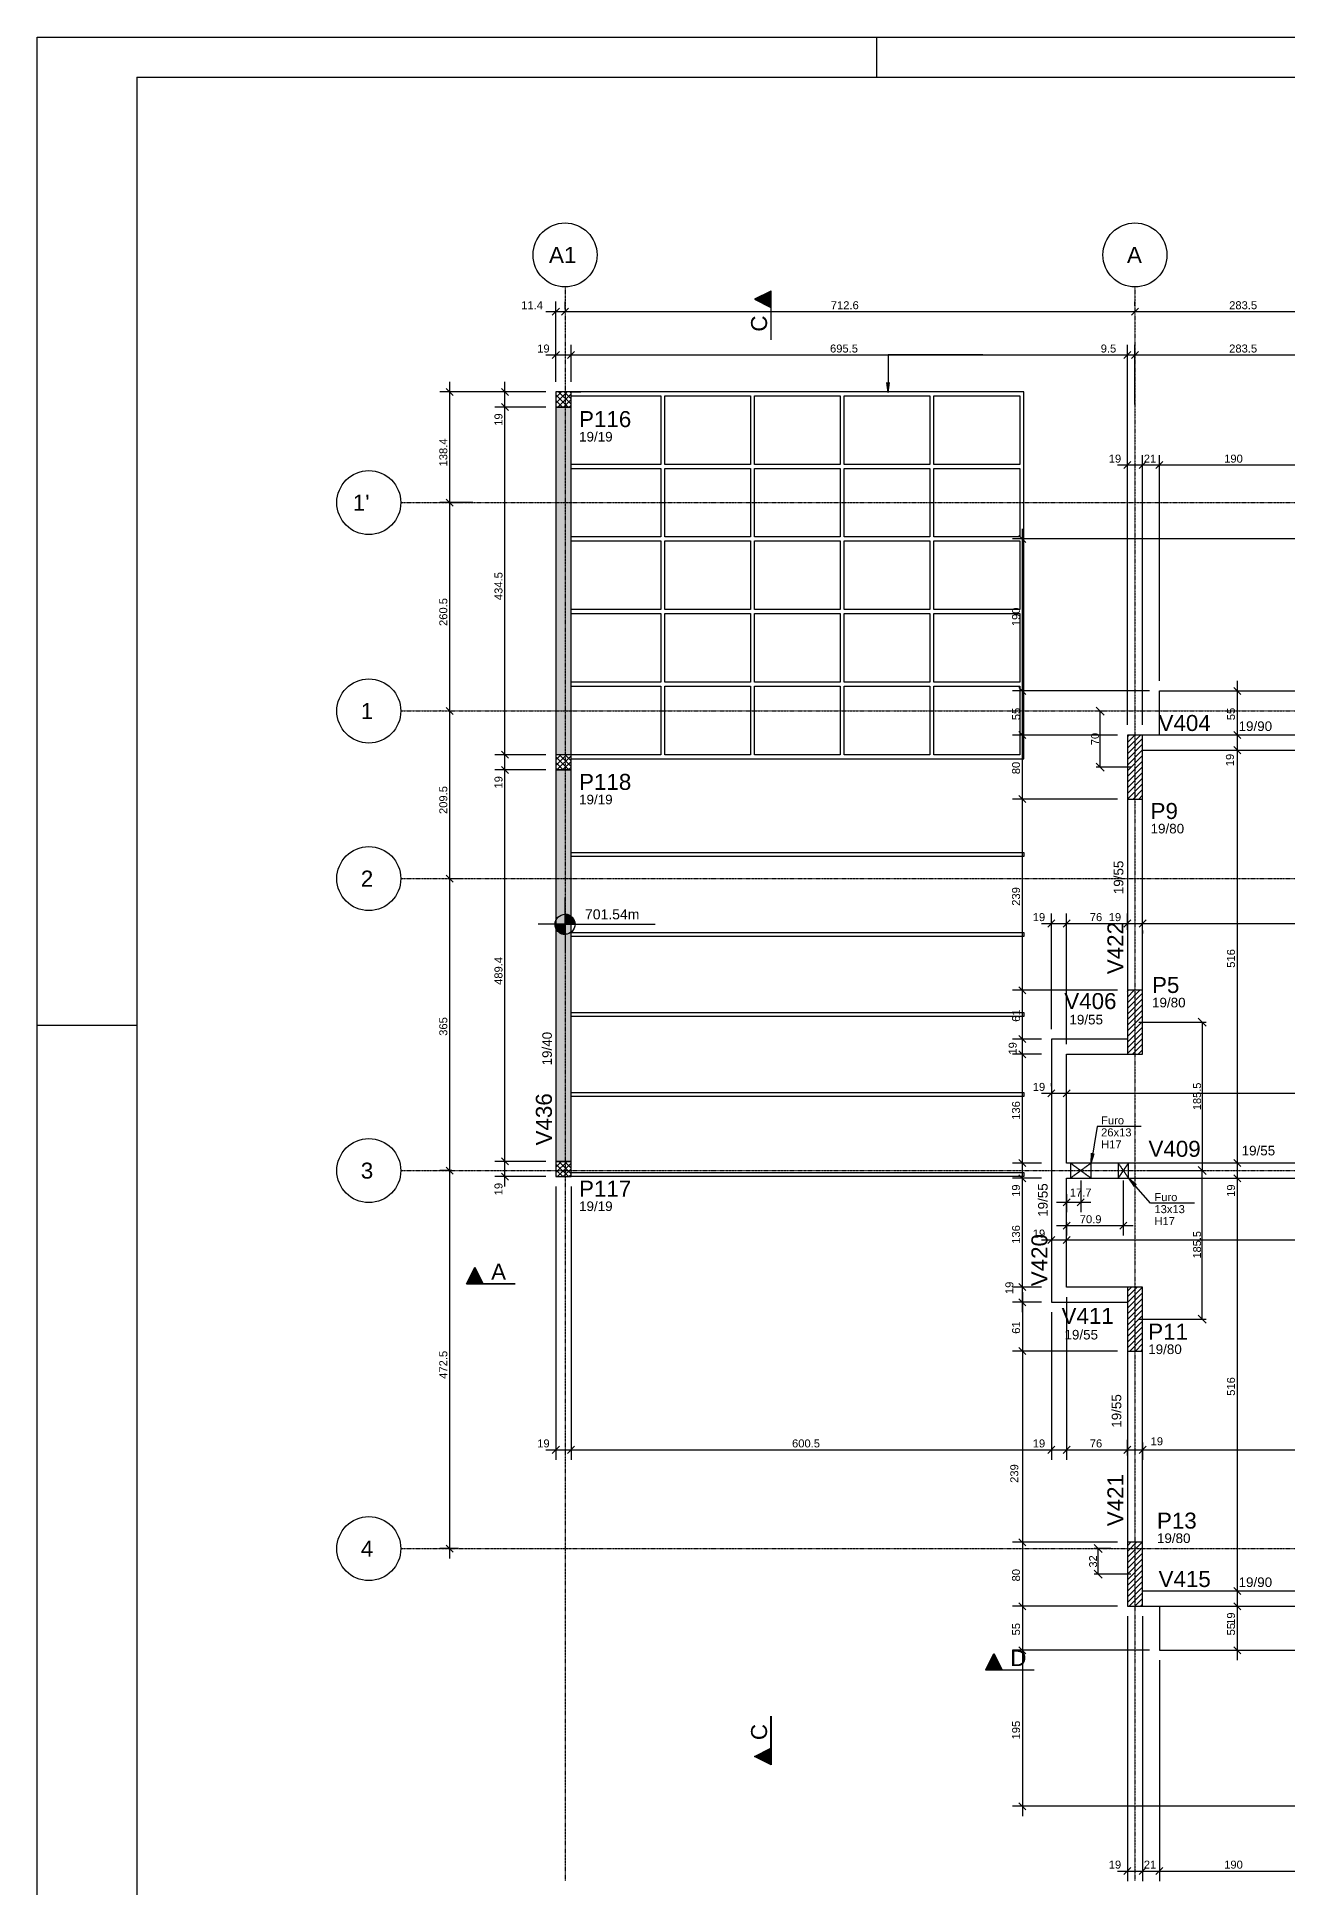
# Model space of a CAD drawing. Extents: x 37185 to 43130, y -8131 to -3926.
# Drawn here: x 37185 to 38748, y -6240 to -3926 of the extents above; entities that cross this region are included whole.
import ezdxf

# ---------------------------------------------------------------- set-up
doc = ezdxf.new("R2010")
doc.units = 0
doc.header["$MEASUREMENT"] = 0
doc.linetypes.add('ESTILO_TQS_0001', pattern=[1, 0.7, -0.3])
doc.linetypes.add('ESTILO_TQS_0004', pattern=[1.12, 0.5, -0.2, 0.01, -0.2, 0.01, -0.2])
doc.layers.get('0').update_dxf_attribs({"linetype": 'CONTINUOUS'})
doc.layers.get('Defpoints').update_dxf_attribs({"linetype": 'CONTINUOUS'})
for name, color, linetype in [('37', 4, 'CONTINUOUS'), ('39', 74, 'CONTINUOUS'), ('4', 2, 'CONTINUOUS'), ('40', 240, 'CONTINUOUS'), ('42', 3, 'CONTINUOUS'), ('43', 3, 'CONTINUOUS'), ('45', 2, 'CONTINUOUS'), ('46', 2, 'CONTINUOUS'), ('50', 5, 'CONTINUOUS'), ('51', 5, 'CONTINUOUS'), ('53', 242, 'CONTINUOUS'), ('54', 242, 'CONTINUOUS'), ('55', 12, 'CONTINUOUS'), ('57', 71, 'CONTINUOUS'), ('70', 160, 'CONTINUOUS'), ('75', 9, 'CONTINUOUS'), ('79', 12, 'CONTINUOUS'), ('80', 6, 'CONTINUOUS'), ('82', 252, 'CONTINUOUS'), ('95', 7, 'CONTINUOUS')]:
    doc.layers.add(name, color=color, linetype=linetype)
doc.styles.add('Arial_2mm 1-50', font='arial.ttf', dxfattribs={"height": 9.835329})
doc.styles.add('TQS_ARIAL', font='arial.ttf')
doc.dimstyles.new('Diagonal 2mm 1-50', dxfattribs={"dimscale": 30.48, "dimtxt": 9.8353, "dimasz": 0.328084, "dimexe": 0.164042, "dimexo": 0.164042, "dimgap": 0.04101, "dimtad": 1, "dimdec": 1, "dimdsep": 46, "dimtxsty": 'Arial_2mm 1-50', "dimblk1": 'OBLIQUE', "dimblk2": 'OBLIQUE', "dimsah": 1, "dimcen": 0.09, "dimadec": 8, "dimazin": 0, "dimtfac": 1, "dimtdec": 8, "dimtmove": 1, "dimatfit": 0, "dimfxl": 1, "dimtvp": 1, "dimtfillclr": 256, "dimtolj": 1, "dimtzin": 0, "dimarcsym": 2})

# ---------------------------------------------------------------- blocks, each defined once
blk = doc.blocks.new('PERGOLADO')
at = {"layer": '4', "linetype": 'Continuous'}
blk.add_lwpolyline([(37904.6, -4783.6), (38470.4, -4783.6), (38470.4, -4325.1), (37904.6, -4325.1), (37916.9, -4325.1), (37904.6, -4325.1), (37916.9, -4325.1)], dxfattribs=at)
for points in [[(37904.6, -4330.1), (38016.6, -4330.1), (38016.6, -4415.8), (37904.6, -4415.8)], [(38021.6, -4330.1), (38128.8, -4330.1), (38128.8, -4415.8), (38021.6, -4415.8)], [(38133.8, -4330.1), (38241, -4330.1), (38241, -4415.8), (38133.8, -4415.8)], [(38246, -4330.1), (38353.2, -4330.1), (38353.2, -4415.8), (38246, -4415.8)], [(38358.2, -4330.1), (38465.4, -4330.1), (38465.4, -4415.8), (38358.2, -4415.8)], [(37904.6, -4420.8), (38016.6, -4420.8), (38016.6, -4506.5), (37904.6, -4506.5)], [(38021.6, -4420.8), (38128.8, -4420.8), (38128.8, -4506.5), (38021.6, -4506.5)], [(38133.8, -4420.8), (38241, -4420.8), (38241, -4506.5), (38133.8, -4506.5)], [(38246, -4420.8), (38353.2, -4420.8), (38353.2, -4506.5), (38246, -4506.5)], [(38358.2, -4420.8), (38465.4, -4420.8), (38465.4, -4506.5), (38358.2, -4506.5)], [(37904.6, -4511.5), (38016.6, -4511.5), (38016.6, -4597.2), (37904.6, -4597.2)], [(38021.6, -4511.5), (38128.8, -4511.5), (38128.8, -4597.2), (38021.6, -4597.2)], [(38133.8, -4511.5), (38241, -4511.5), (38241, -4597.2), (38133.8, -4597.2)], [(38246, -4511.5), (38353.2, -4511.5), (38353.2, -4597.2), (38246, -4597.2)], [(38358.2, -4511.5), (38465.4, -4511.5), (38465.4, -4597.2), (38358.2, -4597.2)], [(37904.6, -4602.2), (38016.6, -4602.2), (38016.6, -4687.9), (37904.6, -4687.9)], [(38021.6, -4602.2), (38128.8, -4602.2), (38128.8, -4687.9), (38021.6, -4687.9)], [(38133.8, -4602.2), (38241, -4602.2), (38241, -4687.9), (38133.8, -4687.9)], [(38246, -4602.2), (38353.2, -4602.2), (38353.2, -4687.9), (38246, -4687.9)], [(38358.2, -4602.2), (38465.4, -4602.2), (38465.4, -4687.9), (38358.2, -4687.9)], [(37904.6, -4692.9), (38016.6, -4692.9), (38016.6, -4778.6), (37904.6, -4778.6)], [(38021.6, -4692.9), (38128.8, -4692.9), (38128.8, -4778.6), (38021.6, -4778.6)], [(38133.8, -4692.9), (38241, -4692.9), (38241, -4778.6), (38133.8, -4778.6)], [(38246, -4692.9), (38353.2, -4692.9), (38353.2, -4778.6), (38246, -4778.6)], [(38358.2, -4692.9), (38465.4, -4692.9), (38465.4, -4778.6), (38358.2, -4778.6)], [(38470.6, -4906), (37904.6, -4906), (37904.6, -4901), (38470.6, -4901)], [(38470.6, -5006), (37904.6, -5006), (37904.6, -5001), (38470.6, -5001)], [(38470.6, -5106), (37904.6, -5106), (37904.6, -5101), (38470.6, -5101)], [(38470.6, -5206), (37904.6, -5206), (37904.6, -5201), (38470.6, -5201)], [(38470.6, -5306), (37904.6, -5306), (37904.6, -5301), (38470.6, -5301)]]:
    blk.add_lwpolyline(points, close=True, dxfattribs=at)
at = {"layer": '75', "linetype": 'Continuous'}
blk.add_lwpolyline([(38419.5, -4278.6), (38301.1, -4278.6), (38301.1, -4325.8), (38299.5, -4313.4), (38301.1, -4325.8), (38302.8, -4313.4)], dxfattribs=at)
at = {"layer": '43', "linetype": 'Continuous', "style": 'TQS_ARIAL'}
blk.add_text('P118', height=20, dxfattribs=at).set_placement((37914.6, -4822.6))
blk = doc.blocks.new('_Oblique')
at = {"color": 0, "linetype": 'ByBlock', "lineweight": -2}
blk.add_line((-0.5, -0.5), (0.5, 0.5), dxfattribs=at)
blk = doc.blocks.new('*D115')
at = {"layer": '55', "color": 0, "linetype": 'Continuous', "lineweight": -2}
for p, q in [((38579, -5343.3), (38646.2, -5343.3)), ((38641.2, -5528.8), (38641.2, -5343.3)), ((38562.2, -5528.8), (38646.2, -5528.8))]:
    blk.add_line(p, q, dxfattribs=at)
at = {"layer": 'Defpoints', "color": 0, "linetype": 'Continuous'}
for p in [(38574, -5343.3), (38641.2, -5343.3), (38557.2, -5528.8)]:
    blk.add_point(p, dxfattribs=at)
at = {"layer": '55', "color": 0, "linetype": 'Continuous', "lineweight": -2, "xscale": 10, "yscale": 10, "zscale": 10}
for p, rotation in [((38641.2, -5343.3), 90), ((38641.2, -5528.8), 270)]:
    blk.add_blockref('_Oblique', p, dxfattribs=dict(at, rotation=rotation))
at = {"layer": '55', "color": 0, "linetype": 'Continuous', "insert": (38634.9, -5436), "char_height": 9.84, "attachment_point": 5, "rotation": 90, "style": 'Arial_2mm 1-50'}
blk.add_mtext('\\A1;185.5', dxfattribs=at)
blk = doc.blocks.new('*D116')
at = {"layer": '55', "color": 0, "linetype": 'Continuous', "lineweight": -2}
for p, q in [((38562.2, -5157.8), (38646.2, -5157.8)), ((38641.2, -5157.8), (38641.2, -5343.3)), ((38576.5, -5343.3), (38646.2, -5343.3))]:
    blk.add_line(p, q, dxfattribs=at)
at = {"layer": 'Defpoints', "color": 0, "linetype": 'Continuous'}
for p in [(38557.2, -5157.8), (38571.5, -5343.3), (38641.2, -5343.3)]:
    blk.add_point(p, dxfattribs=at)
at = {"layer": '55', "color": 0, "linetype": 'Continuous', "lineweight": -2, "xscale": 10, "yscale": 10, "zscale": 10}
for p, rotation in [((38641.2, -5157.8), 90), ((38641.2, -5343.3), 270)]:
    blk.add_blockref('_Oblique', p, dxfattribs=dict(at, rotation=rotation))
at = {"layer": '55', "color": 0, "linetype": 'Continuous', "insert": (38634.9, -5250.5), "char_height": 9.84, "attachment_point": 5, "rotation": 90, "style": 'Arial_2mm 1-50'}
blk.add_mtext('\\A1;185.5', dxfattribs=at)
blk = doc.blocks.new('*D124')
at = {"layer": '55', "color": 0, "linetype": 'Continuous', "lineweight": -2}
for p, q in [((38520.4, -4768.8), (38508.5, -4768.8)), ((38513.5, -4838.8), (38513.5, -4768.8)), ((38552.2, -4838.8), (38508.5, -4838.8))]:
    blk.add_line(p, q, dxfattribs=at)
at = {"layer": 'Defpoints', "color": 0, "linetype": 'Continuous'}
for p in [(38513.5, -4768.8), (38525.4, -4768.8), (38557.2, -4838.8)]:
    blk.add_point(p, dxfattribs=at)
at = {"layer": '55', "color": 0, "linetype": 'Continuous', "lineweight": -2, "xscale": 10, "yscale": 10, "zscale": 10}
for p, rotation in [((38513.5, -4768.8), 90), ((38513.5, -4838.8), 270)]:
    blk.add_blockref('_Oblique', p, dxfattribs=dict(at, rotation=rotation))
at = {"layer": '55', "color": 0, "linetype": 'Continuous', "insert": (38507.3, -4803.8), "char_height": 9.84, "attachment_point": 5, "rotation": 90, "style": 'Arial_2mm 1-50'}
blk.add_mtext('\\A1;70', dxfattribs=at)
blk = doc.blocks.new('*D128')
at = {"layer": '55', "color": 0, "linetype": 'Continuous', "lineweight": -2}
for p, q in [((38527, -5815.8), (38506.2, -5815.8)), ((38511.2, -5847.8), (38511.2, -5815.8)), ((38552.2, -5847.8), (38506.2, -5847.8))]:
    blk.add_line(p, q, dxfattribs=at)
at = {"layer": 'Defpoints', "color": 0, "linetype": 'Continuous'}
for p in [(38511.2, -5815.8), (38532, -5815.8), (38557.2, -5847.8)]:
    blk.add_point(p, dxfattribs=at)
at = {"layer": '55', "color": 0, "linetype": 'Continuous', "lineweight": -2, "xscale": 10, "yscale": 10, "zscale": 10}
for p, rotation in [((38511.2, -5815.8), 90), ((38511.2, -5847.8), 270)]:
    blk.add_blockref('_Oblique', p, dxfattribs=dict(at, rotation=rotation))
at = {"layer": '55', "color": 0, "linetype": 'Continuous', "insert": (38504.9, -5831.8), "char_height": 9.84, "attachment_point": 5, "rotation": 90, "style": 'Arial_2mm 1-50'}
blk.add_mtext('\\A1;32', dxfattribs=at)

msp = doc.modelspace()

# ---------------------------------------------------------------- linework, layer by layer
at = {"layer": '37', "linetype": 'Continuous'}
for points in [[(37833.21, -4388.92), (37833.21, -4823.42)], [(37852.21, -4823.42), (37852.21, -4388.92)], [(38832.71, -4798.78), (38566.71, -4798.78)], [(38566.71, -4817.78), (38832.71, -4817.78)], [(37833.21, -4842.42), (37833.21, -5331.82)], [(37852.21, -5331.82), (37852.21, -4842.42)], [(38547.71, -4878.78), (38547.71, -5117.78)], [(38566.71, -5117.78), (38566.71, -4878.78)], [(38547.71, -5178.78), (38452.71, -5178.78)], [(38452.71, -5178.78), (38452.71, -5343.28)], [(38471.71, -5197.78), (38547.71, -5197.78)], [(38471.71, -5333.78), (38471.71, -5197.78)], [(38452.71, -5343.28), (38452.71, -5507.78)], [(38790.71, -5333.78), (38471.71, -5333.78)], [(38471.71, -5352.78), (38790.71, -5352.78)], [(38471.71, -5488.78), (38471.71, -5352.78)], [(38547.71, -5488.78), (38471.71, -5488.78)], [(38452.71, -5507.78), (38547.71, -5507.78)], [(38547.71, -5568.78), (38547.71, -5807.78)], [(38566.71, -5807.78), (38566.71, -5568.78)], [(38832.71, -5868.78), (38566.71, -5868.78)], [(38566.71, -5887.78), (38832.71, -5887.78)]]:
    msp.add_lwpolyline(points, dxfattribs=at)
at = {"layer": '39', "linetype": 'Continuous'}
for p, q in [((38547.71, -4815.19), (38564.11, -4798.78)), ((38547.71, -4808.12), (38557.04, -4798.78)), ((38547.71, -4801.05), (38549.97, -4798.78)), ((38547.71, -4822.26), (38566.71, -4803.26)), ((38547.71, -4829.33), (38566.71, -4810.33)), ((38547.71, -4836.4), (38566.71, -4817.4)), ((38547.71, -4843.47), (38566.71, -4824.47)), ((38547.71, -4850.54), (38566.71, -4831.54)), ((38547.71, -4857.61), (38566.71, -4838.61)), ((38547.71, -4864.69), (38566.71, -4845.69)), ((38547.71, -4871.76), (38566.71, -4852.76)), ((38547.71, -4878.78), (38566.71, -4859.83)), ((38554.83, -4878.78), (38566.71, -4866.9)), ((38561.9, -4878.78), (38566.71, -4873.97)), ((38547.71, -5133.39), (38563.31, -5117.78)), ((38547.71, -5126.32), (38556.24, -5117.78)), ((38547.71, -5119.24), (38549.17, -5117.78)), ((38547.71, -5140.46), (38566.71, -5121.46)), ((38547.71, -5147.53), (38566.71, -5128.53)), ((38547.71, -5154.6), (38566.71, -5135.6)), ((38547.71, -5161.67), (38566.71, -5142.67)), ((38547.71, -5168.74), (38566.71, -5149.74)), ((38547.71, -5175.81), (38566.71, -5156.81)), ((38547.71, -5182.88), (38566.71, -5163.88)), ((38547.71, -5189.95), (38566.71, -5170.95)), ((38547.71, -5197.03), (38566.71, -5178.03)), ((38554.02, -5197.78), (38566.71, -5185.1)), ((38561.09, -5197.78), (38566.71, -5192.17)), ((38547.71, -5501.08), (38560.01, -5488.78)), ((38547.71, -5494.01), (38552.94, -5488.78)), ((38547.71, -5508.15), (38566.71, -5489.15)), ((38547.71, -5515.22), (38566.71, -5496.22)), ((38547.71, -5522.3), (38566.71, -5503.3)), ((38547.71, -5529.37), (38566.71, -5510.37)), ((38547.71, -5536.44), (38566.71, -5517.44)), ((38547.71, -5543.51), (38566.71, -5524.51)), ((38547.71, -5550.58), (38566.71, -5531.58)), ((38547.71, -5557.65), (38566.71, -5538.65)), ((38547.71, -5564.72), (38566.71, -5545.72)), ((38550.72, -5568.78), (38566.71, -5552.79)), ((38557.79, -5568.78), (38566.71, -5559.86)), ((38564.86, -5568.78), (38566.71, -5566.93)), ((38547.71, -5826.35), (38566.28, -5807.78)), ((38547.71, -5819.28), (38559.21, -5807.78)), ((38547.71, -5812.21), (38552.13, -5807.78)), ((38547.71, -5833.42), (38566.71, -5814.42)), ((38547.71, -5840.49), (38566.71, -5821.49)), ((38547.71, -5847.56), (38566.71, -5828.56)), ((38547.71, -5854.64), (38566.71, -5835.64)), ((38547.71, -5861.71), (38566.71, -5842.71)), ((38547.71, -5868.78), (38566.71, -5849.78)), ((38547.71, -5875.85), (38566.71, -5856.85)), ((38547.71, -5882.92), (38566.71, -5863.92)), ((38549.92, -5887.78), (38566.71, -5870.99)), ((38556.99, -5887.78), (38566.71, -5878.06)), ((38564.06, -5887.78), (38566.71, -5885.13))]:
    msp.add_line(p, q, dxfattribs=at)
for points in [[(38547.71, -4878.78), (38566.71, -4878.78), (38566.71, -4798.78), (38547.71, -4798.78), (38547.71, -4878.78)], [(38547.71, -5197.78), (38566.71, -5197.78), (38566.71, -5117.78), (38547.71, -5117.78), (38547.71, -5197.78)], [(38547.71, -5568.78), (38566.71, -5568.78), (38566.71, -5488.78), (38547.71, -5488.78), (38547.71, -5568.78)], [(38547.71, -5887.78), (38566.71, -5887.78), (38566.71, -5807.78), (38547.71, -5807.78), (38547.71, -5887.78)]]:
    msp.add_lwpolyline(points, dxfattribs=at)
at = {"layer": '40', "linetype": 'Continuous'}
for p, q in [((37833.21, -4384.18), (37847.47, -4369.92)), ((37833.21, -4377.1), (37840.4, -4369.92)), ((37833.21, -4370.03), (37833.33, -4369.92)), ((37835.54, -4388.92), (37852.21, -4372.25)), ((37836.68, -4369.92), (37852.21, -4385.45)), ((37843.75, -4369.92), (37852.21, -4378.38)), ((37850.82, -4369.92), (37852.21, -4371.3)), ((37833.21, -4373.52), (37848.61, -4388.92)), ((37833.21, -4380.59), (37841.54, -4388.92)), ((37833.21, -4387.66), (37834.47, -4388.92)), ((37842.61, -4388.92), (37852.21, -4379.32)), ((37849.68, -4388.92), (37852.21, -4386.39)), ((37833.21, -4836.72), (37846.52, -4823.42)), ((37833.21, -4829.65), (37839.44, -4823.42)), ((37833.21, -4826.07), (37849.56, -4842.42)), ((37833.21, -4833.14), (37842.49, -4842.42)), ((37834.59, -4842.42), (37852.21, -4824.79)), ((37837.63, -4823.42), (37852.21, -4838)), ((37841.66, -4842.42), (37852.21, -4831.86)), ((37844.7, -4823.42), (37852.21, -4830.93)), ((37851.77, -4823.42), (37852.21, -4823.85)), ((37833.21, -4840.21), (37835.42, -4842.42)), ((37848.73, -4842.42), (37852.21, -4838.94)), ((37833.21, -5345.84), (37847.23, -5331.82)), ((37833.21, -5338.77), (37840.16, -5331.82)), ((37833.21, -5335.19), (37848.85, -5350.82)), ((37833.21, -5342.26), (37841.78, -5350.82)), ((37835.3, -5350.82), (37852.21, -5333.91)), ((37836.92, -5331.82), (37852.21, -5347.12)), ((37842.37, -5350.82), (37852.21, -5340.98)), ((37843.99, -5331.82), (37852.21, -5340.04)), ((37851.06, -5331.82), (37852.21, -5332.97)), ((37833.21, -5349.33), (37834.71, -5350.82)), ((37849.44, -5350.82), (37852.21, -5348.05))]:
    msp.add_line(p, q, dxfattribs=at)
for points in [[(37833.21, -4369.92), (37833.21, -4388.92), (37852.21, -4388.92), (37852.21, -4369.92), (37833.21, -4369.92)], [(37833.21, -4823.42), (37833.21, -4842.42), (37852.21, -4842.42), (37852.21, -4823.42), (37833.21, -4823.42)], [(37833.21, -5331.82), (37833.21, -5350.82), (37852.21, -5350.82), (37852.21, -5331.82), (37833.21, -5331.82)]]:
    msp.add_lwpolyline(points, dxfattribs=at)
at = {"layer": '50', "linetype": 'Continuous'}
for centre in [(37844.65, -4198.7), (38557.21, -4198.71), (37599.37, -4508.28), (37599.37, -4768.78), (37599.37, -4978.28), (37599.37, -5343.28), (37599.37, -5815.78)]:
    msp.add_circle(centre, 40, dxfattribs=at)
at = {"layer": '53', "linetype": 'ESTILO_TQS_0001'}
for points in [[(38489.39, -5343.28), (38476.39, -5352.78), (38502.39, -5352.78), (38489.39, -5343.28), (38502.39, -5352.78), (38502.39, -5333.78), (38489.39, -5343.28), (38502.39, -5333.78), (38476.39, -5333.78), (38489.39, -5343.28), (38476.39, -5333.78), (38476.39, -5352.78), (38489.39, -5343.28)], [(38542.62, -5343.28), (38536.12, -5352.78), (38549.12, -5352.78), (38542.62, -5343.28), (38549.12, -5352.78), (38549.12, -5333.78), (38542.62, -5343.28), (38549.12, -5333.78), (38536.12, -5333.78), (38542.62, -5343.28), (38536.12, -5333.78), (38536.12, -5352.78), (38542.62, -5343.28)]]:
    msp.add_lwpolyline(points, dxfattribs=at)
at = {"layer": '55', "linetype": 'Continuous'}
for p, q in [((37844.65, -5035.42), (37844.65, -5001.86)), ((37844.65, -5035.42), (37811.1, -5035.42)), ((37832.15, -5035.42), (37857.15, -5035.42)), ((37844.65, -5036.21), (37832.15, -5036.21)), ((37844.65, -5037), (37832.26, -5037)), ((37844.65, -5037.8), (37832.38, -5037.8)), ((37844.65, -5038.59), (37832.56, -5038.59)), ((37844.65, -5039.38), (37832.8, -5039.38)), ((37844.65, -5040.18), (37833.1, -5040.18)), ((37844.65, -5040.97), (37833.45, -5040.97)), ((37844.65, -5041.76), (37833.88, -5041.76)), ((37844.65, -5042.55), (37834.39, -5042.55)), ((37844.65, -5043.35), (37834.99, -5043.35)), ((37844.65, -5022.92), (37844.65, -5047.92)), ((37844.65, -5023.53), (37848.49, -5023.53)), ((37844.65, -5024.32), (37850.39, -5024.32)), ((37844.65, -5025.11), (37851.72, -5025.11)), ((37844.65, -5025.9), (37852.76, -5025.9)), ((37844.65, -5026.7), (37853.6, -5026.7)), ((37844.65, -5027.49), (37854.31, -5027.49)), ((37844.65, -5028.28), (37854.92, -5028.28)), ((37844.65, -5029.08), (37855.43, -5029.08)), ((37844.65, -5029.87), (37855.86, -5029.87)), ((37844.65, -5030.66), (37856.21, -5030.66)), ((37844.65, -5031.45), (37856.51, -5031.45)), ((37844.65, -5032.25), (37856.75, -5032.25)), ((37844.65, -5033.04), (37856.93, -5033.04)), ((37844.65, -5033.83), (37857.05, -5033.83)), ((37844.65, -5034.63), (37857.13, -5034.63)), ((37844.65, -5035.42), (37957.15, -5035.42)), ((37844.65, -5035.42), (37844.65, -5068.98)), ((37844.65, -5044.14), (37835.7, -5044.14)), ((37844.65, -5044.93), (37836.55, -5044.93)), ((37844.65, -5045.73), (37837.58, -5045.73)), ((37844.65, -5046.52), (37838.91, -5046.52)), ((37844.65, -5047.31), (37840.81, -5047.31))]:
    msp.add_line(p, q, dxfattribs=at)
msp.add_circle((37844.65, -5035.42), 12.5, dxfattribs=at)
at = {"layer": '57', "linetype": 'Continuous'}
for points in [[(37833.21, -4823.32), (37852.21, -4823.32), (37852.21, -4389.02), (37833.21, -4389.02), (37833.21, -4823.32)], [(37833.21, -5331.72), (37852.21, -5331.72), (37852.21, -4842.52), (37833.21, -4842.52), (37833.21, -5331.72)]]:
    msp.add_lwpolyline(points, dxfattribs=at)
for points in [[(37833.21, -4823.32), (37852.21, -4823.32), (37852.21, -4389.02)], [(37833.21, -4823.32), (37852.21, -4389.02), (37833.21, -4389.02)], [(37833.21, -4823.32), (37833.21, -4389.02), (37833.21, -4823.32)], [(37833.21, -5331.72), (37852.21, -5331.72), (37852.21, -4842.52)], [(37833.21, -5331.72), (37852.21, -4842.52), (37833.21, -4842.52)], [(37833.21, -5331.72), (37833.21, -4842.52), (37833.21, -5331.72)]]:
    msp.add_solid(points, dxfattribs=at)
at = {"layer": '70', "linetype": 'ESTILO_TQS_0004'}
for p, q in [((37844.65, -4238.7), (37844.65, -6231.26)), ((38557.21, -4238.71), (38557.21, -6231.27)), ((37639.37, -4508.28), (40722.12, -4508.28)), ((37639.37, -4768.78), (40722.12, -4768.78)), ((37639.37, -4978.28), (40722.12, -4978.28)), ((37639.37, -5343.28), (40817.48, -5343.28)), ((37639.37, -5815.78), (40817.48, -5815.78))]:
    msp.add_line(p, q, dxfattribs=at)
at = {"layer": '75', "linetype": 'Continuous'}
for p, q in [((38102.21, -4243.83), (38081.47, -4254.2)), ((38081.47, -4254.2), (38102.13, -4264.53)), ((38102.13, -4243.97), (38081.67, -4254.2)), ((38081.67, -4254.2), (38102.13, -4264.43)), ((38083.07, -4253.5), (38083.07, -4254.9)), ((38084.66, -4252.7), (38084.66, -4255.7)), ((38086.26, -4251.9), (38086.26, -4256.49)), ((38087.85, -4251.11), (38087.85, -4257.29)), ((38089.45, -4250.31), (38089.45, -4258.09)), ((38091.05, -4249.51), (38091.04, -4258.89)), ((38092.64, -4248.71), (38092.64, -4259.69)), ((38094.24, -4247.91), (38094.24, -4260.48)), ((38095.83, -4247.12), (38095.83, -4261.28)), ((38097.43, -4246.32), (38097.43, -4262.08)), ((38099.02, -4245.52), (38099.02, -4262.88)), ((38100.62, -4244.72), (38100.62, -4263.67)), ((38102.13, -4243.97), (38102.13, -4304.63)), ((38102.21, -4304.63), (38102.21, -4243.83)), ((37820.71, -4269.59), (37857.15, -4269.59)), ((37828.79, -4274.01), (37837.63, -4265.17)), ((37832.15, -4269.59), (38569.71, -4269.59)), ((37833.21, -4357.42), (37833.21, -4257.09)), ((37840.24, -4274.01), (37849.07, -4265.17)), ((37840.24, -4274.01), (37849.07, -4265.17)), ((37844.65, -4266.64), (37844.65, -4257.09)), ((37844.65, -4266.64), (37844.65, -4257.09)), ((37844.65, -4279.14), (37844.65, -4279.14)), ((37844.65, -4279.14), (37844.65, -4279.14)), ((38544.71, -4269.59), (38853.21, -4269.59)), ((38552.79, -4274.01), (38561.63, -4265.17)), ((38552.79, -4274.01), (38561.63, -4265.17)), ((38557.21, -4262.39), (38557.21, -4257.09)), ((38557.21, -4262.39), (38557.21, -4257.09)), ((38557.21, -4274.89), (38557.21, -4274.89)), ((38557.21, -4274.89), (38557.21, -4274.89)), ((37820.71, -4323.7), (37864.71, -4323.7)), ((37828.79, -4328.12), (37837.63, -4319.28)), ((37833.21, -4357.42), (37833.21, -4311.2)), ((37839.71, -4323.7), (38560.21, -4323.7)), ((37847.79, -4328.12), (37856.63, -4319.28)), ((37847.79, -4328.12), (37856.63, -4319.28)), ((37852.21, -4357.42), (37852.21, -4311.2)), ((37852.21, -4357.42), (37852.21, -4311.2)), ((38535.21, -4323.7), (38569.71, -4323.7)), ((38543.29, -4328.12), (38552.13, -4319.28)), ((38543.29, -4328.12), (38552.13, -4319.28)), ((38544.71, -4323.7), (38853.21, -4323.7)), ((38547.71, -4786.28), (38547.71, -4311.2)), ((38547.71, -4786.28), (38547.71, -4311.2)), ((38552.79, -4328.12), (38561.63, -4319.28)), ((38552.79, -4328.12), (38561.63, -4319.28)), ((38557.21, -4385.56), (38557.21, -4311.2)), ((38557.21, -4332.97), (38557.21, -4311.2)), ((38557.21, -4345.47), (38557.21, -4345.47)), ((37820.71, -4369.92), (37687.96, -4369.92)), ((37704.88, -4374.34), (37696.04, -4365.5)), ((37700.46, -4520.78), (37700.46, -4357.42)), ((37820.71, -4369.92), (37756.96, -4369.92)), ((37773.88, -4374.34), (37765.04, -4365.5)), ((37769.46, -4401.42), (37769.46, -4357.42)), ((37833.21, -4369.92), (37833.21, -4369.92)), ((37833.21, -4369.92), (37833.21, -4369.92)), ((37833.21, -4369.92), (37833.21, -4369.92)), ((37833.21, -4369.92), (37833.21, -4369.92)), ((37852.21, -4369.92), (37852.21, -4369.92)), ((37852.21, -4369.92), (37852.21, -4369.92)), ((37820.71, -4388.92), (37756.96, -4388.92)), ((37820.71, -4388.92), (37756.96, -4388.92)), ((37773.88, -4393.34), (37765.04, -4384.5)), ((37773.88, -4393.34), (37765.04, -4384.5)), ((37769.46, -4835.92), (37769.46, -4376.42)), ((37833.21, -4388.92), (37833.21, -4388.92)), ((37833.21, -4388.92), (37833.21, -4388.92)), ((38557.21, -4398.06), (38557.21, -4398.06)), ((38579.21, -4461.36), (38535.21, -4461.36)), ((38552.13, -4456.94), (38543.29, -4465.78)), ((38547.71, -4786.28), (38547.71, -4448.86)), ((38600.21, -4461.36), (38554.21, -4461.36)), ((38571.13, -4456.94), (38562.29, -4465.78)), ((38571.13, -4456.94), (38562.29, -4465.78)), ((38566.71, -4786.28), (38566.71, -4448.86)), ((38566.71, -4786.28), (38566.71, -4448.86)), ((38790.21, -4461.36), (38575.21, -4461.36)), ((38592.13, -4456.94), (38583.29, -4465.78)), ((38592.13, -4456.94), (38583.29, -4465.78)), ((38587.71, -4731.28), (38587.71, -4448.86)), ((38587.71, -4731.28), (38587.71, -4448.86)), ((37729.22, -4508.28), (37687.96, -4508.28)), ((37694.48, -4508.28), (37694.48, -4508.28)), ((37704.88, -4512.7), (37696.04, -4503.86)), ((37704.88, -4512.7), (37696.04, -4503.86)), ((37700.46, -4781.28), (37700.46, -4495.78)), ((37706.98, -4508.28), (37712.96, -4508.28)), ((37741.72, -4508.28), (37741.72, -4508.28)), ((38765.21, -4553.78), (38404.01, -4553.78)), ((38420.93, -4558.2), (38412.09, -4549.36)), ((38416.51, -4756.28), (38416.51, -4541.28)), ((38420.93, -4748.2), (38412.09, -4739.36)), ((38420.93, -4748.2), (38412.09, -4739.36)), ((38416.51, -4811.28), (38416.51, -4731.28)), ((38689.63, -4748.2), (38680.79, -4739.36)), ((38685.21, -4811.28), (38685.21, -4731.28)), ((37704.88, -4773.2), (37696.04, -4764.36)), ((37704.88, -4773.2), (37696.04, -4764.36)), ((37700.46, -4990.78), (37700.46, -4756.28)), ((38575.21, -4743.78), (38404.01, -4743.78)), ((38575.21, -4743.78), (38404.01, -4743.78)), ((38587.71, -4743.78), (38587.71, -4743.78)), ((38587.71, -4743.78), (38587.71, -4743.78)), ((38587.71, -4743.78), (38587.71, -4743.78)), ((38587.71, -4743.78), (38587.71, -4743.78)), ((38685.21, -4743.78), (38685.21, -4743.78)), ((37688.87, -4768.78), (37687.96, -4768.78)), ((37688.87, -4768.78), (37687.96, -4768.78)), ((37701.37, -4768.78), (37701.37, -4768.78)), ((37701.37, -4768.78), (37701.37, -4768.78)), ((38416.51, -4891.28), (38416.51, -4786.28)), ((38685.21, -4830.28), (38685.21, -4786.28)), ((37769.46, -4854.92), (37769.46, -4810.92)), ((38535.21, -4798.78), (38404.01, -4798.78)), ((38535.21, -4798.78), (38404.01, -4798.78)), ((38420.93, -4803.2), (38412.09, -4794.36)), ((38420.93, -4803.2), (38412.09, -4794.36)), ((38547.71, -4798.78), (38547.71, -4798.78)), ((38547.71, -4798.78), (38547.71, -4798.78)), ((38547.71, -4798.78), (38547.71, -4798.78)), ((38547.71, -4798.78), (38547.71, -4798.78)), ((38547.71, -4798.78), (38547.71, -4798.78)), ((38566.71, -4798.78), (38566.71, -4798.78)), ((38566.71, -4798.78), (38566.71, -4798.78)), ((38689.63, -4803.2), (38680.79, -4794.36)), ((38689.63, -4803.2), (38680.79, -4794.36)), ((38685.21, -4798.78), (38685.21, -4798.78)), ((38685.21, -4798.78), (38685.21, -4798.78)), ((38685.21, -5346.28), (38685.21, -4805.28)), ((37820.71, -4823.42), (37756.96, -4823.42)), ((37820.71, -4823.42), (37756.96, -4823.42)), ((37773.88, -4827.84), (37765.04, -4819)), ((37773.88, -4827.84), (37765.04, -4819)), ((37769.46, -5344.32), (37769.46, -4829.92)), ((37833.21, -4823.42), (37833.21, -4823.42)), ((37833.21, -4823.42), (37833.21, -4823.42)), ((38689.63, -4822.2), (38680.79, -4813.36)), ((38689.63, -4822.2), (38680.79, -4813.36)), ((38685.21, -4817.78), (38685.21, -4817.78)), ((38685.21, -4817.78), (38685.21, -4817.78)), ((37820.71, -4842.42), (37756.96, -4842.42)), ((37820.71, -4842.42), (37756.96, -4842.42)), ((37773.88, -4846.84), (37765.04, -4838)), ((37773.88, -4846.84), (37765.04, -4838)), ((37833.21, -4842.42), (37833.21, -4842.42)), ((37833.21, -4842.42), (37833.21, -4842.42)), ((38535.21, -4878.78), (38404.01, -4878.78)), ((38535.21, -4878.78), (38404.01, -4878.78)), ((38420.93, -4883.2), (38412.09, -4874.36)), ((38420.93, -4883.2), (38412.09, -4874.36)), ((38416.51, -5130.28), (38416.51, -4866.28)), ((38547.71, -4878.78), (38547.71, -4878.78)), ((38547.71, -4878.78), (38547.71, -4878.78)), ((37704.88, -4982.7), (37696.04, -4973.86)), ((37704.88, -4982.7), (37696.04, -4973.86)), ((37700.46, -5355.78), (37700.46, -4965.78)), ((37688.33, -4978.28), (37688.33, -4978.28)), ((37688.33, -4978.28), (37688.33, -4978.28)), ((37700.83, -4978.28), (37712.96, -4978.28)), ((37700.83, -4978.28), (37712.96, -4978.28)), ((38440.21, -5034.43), (38484.21, -5034.43)), ((38448.29, -5038.85), (38457.13, -5030.01)), ((38452.71, -5166.28), (38452.71, -5021.93)), ((38459.21, -5034.43), (38560.21, -5034.43)), ((38467.29, -5038.85), (38476.13, -5030.01)), ((38467.29, -5038.85), (38476.13, -5030.01)), ((38471.71, -5185.28), (38471.71, -5021.93)), ((38471.71, -5185.28), (38471.71, -5021.93)), ((38535.21, -5034.43), (38579.21, -5034.43)), ((38543.29, -5038.85), (38552.13, -5030.01)), ((38543.29, -5038.85), (38552.13, -5030.01)), ((38547.71, -5042.26), (38547.71, -5021.93)), ((38547.71, -5030.67), (38547.71, -5030.67)), ((38547.71, -5043.17), (38547.71, -5046.93)), ((38554.21, -5034.43), (39255.21, -5034.43)), ((38562.29, -5038.85), (38571.13, -5030.01)), ((38562.29, -5038.85), (38571.13, -5030.01)), ((38566.71, -5030.67), (38566.71, -5030.67)), ((38566.71, -5030.67), (38566.71, -5030.67)), ((38566.71, -5043.17), (38566.71, -5046.93)), ((38566.71, -5043.17), (38566.71, -5046.93)), ((38547.71, -5054.76), (38547.71, -5054.76)), ((38416.51, -5191.28), (38416.51, -5105.28)), ((38535.21, -5117.78), (38404.01, -5117.78)), ((38535.21, -5117.78), (38404.01, -5117.78)), ((38420.93, -5122.2), (38412.09, -5113.36)), ((38420.93, -5122.2), (38412.09, -5113.36)), ((38547.71, -5117.78), (38547.71, -5117.78)), ((38547.71, -5117.78), (38547.71, -5117.78)), ((38440.21, -5178.78), (38404.01, -5178.78)), ((38440.21, -5178.78), (38404.01, -5178.78)), ((38420.93, -5183.2), (38412.09, -5174.36)), ((38420.93, -5183.2), (38412.09, -5174.36)), ((38416.51, -5210.28), (38416.51, -5166.28)), ((38452.71, -5178.78), (38452.71, -5178.78)), ((38452.71, -5178.78), (38452.71, -5178.78)), ((38452.71, -5178.78), (38452.71, -5178.78)), ((38440.21, -5197.78), (38404.01, -5197.78)), ((38440.21, -5197.78), (38404.01, -5197.78)), ((38420.93, -5202.2), (38412.09, -5193.36)), ((38420.93, -5202.2), (38412.09, -5193.36)), ((38416.51, -5346.28), (38416.51, -5185.28)), ((38452.71, -5197.78), (38452.71, -5197.78)), ((38452.71, -5197.78), (38452.71, -5197.78)), ((38471.71, -5197.78), (38471.71, -5197.78)), ((38471.71, -5197.78), (38471.71, -5197.78)), ((38440.21, -5246.65), (38484.21, -5246.65)), ((38448.29, -5251.07), (38457.13, -5242.23)), ((38452.71, -5237.69), (38452.71, -5234.15)), ((38452.71, -5250.19), (38452.71, -5250.19)), ((38459.21, -5246.65), (39255.21, -5246.65)), ((38467.29, -5251.07), (38476.13, -5242.23)), ((38467.29, -5251.07), (38476.13, -5242.23)), ((38471.71, -5237.69), (38471.71, -5234.15)), ((38471.71, -5237.69), (38471.71, -5234.15)), ((38471.71, -5250.19), (38471.71, -5250.19)), ((38471.71, -5250.19), (38471.71, -5250.19)), ((37769.46, -5363.32), (37769.46, -5319.32)), ((38416.51, -5365.28), (38416.51, -5321.28)), ((38685.21, -5365.28), (38685.21, -5321.28)), ((37703.19, -5343.28), (37687.96, -5343.28)), ((37703.19, -5343.28), (37687.96, -5343.28)), ((37704.88, -5347.7), (37696.04, -5338.86)), ((37704.88, -5347.7), (37696.04, -5338.86)), ((37700.46, -5828.28), (37700.46, -5330.78)), ((37715.69, -5343.28), (37715.69, -5343.28)), ((37715.69, -5343.28), (37715.69, -5343.28)), ((37820.71, -5331.82), (37756.96, -5331.82)), ((37820.71, -5331.82), (37756.96, -5331.82)), ((37773.88, -5336.24), (37765.04, -5327.4)), ((37773.88, -5336.24), (37765.04, -5327.4)), ((37833.21, -5331.82), (37833.21, -5331.82)), ((37833.21, -5331.82), (37833.21, -5331.82)), ((38440.21, -5333.78), (38404.01, -5333.78)), ((38440.21, -5333.78), (38404.01, -5333.78)), ((38420.93, -5338.2), (38412.09, -5329.36)), ((38420.93, -5338.2), (38412.09, -5329.36)), ((38416.51, -5501.28), (38416.51, -5340.28)), ((38452.71, -5333.78), (38452.71, -5333.78)), ((38452.71, -5333.78), (38452.71, -5333.78)), ((38489.39, -5343.28), (38489.39, -5343.28)), ((38542.62, -5343.28), (38542.62, -5343.28)), ((38689.63, -5338.2), (38680.79, -5329.36)), ((38689.63, -5338.2), (38680.79, -5329.36)), ((38685.21, -5333.78), (38685.21, -5333.78)), ((38685.21, -5333.78), (38685.21, -5333.78)), ((38685.21, -5881.28), (38685.21, -5340.28)), ((37820.71, -5350.82), (37756.96, -5350.82)), ((37773.88, -5355.24), (37765.04, -5346.4)), ((37833.21, -5350.82), (37833.21, -5350.82)), ((37833.21, -5350.82), (37833.21, -5350.82)), ((37833.21, -5363.32), (37833.21, -5704.78)), ((37852.21, -5350.82), (37852.21, -5350.82)), ((37852.21, -5350.82), (37852.21, -5350.82)), ((37852.21, -5363.32), (37852.21, -5704.78)), ((37852.21, -5363.32), (37852.21, -5704.78)), ((38440.21, -5352.78), (38404.01, -5352.78)), ((38440.21, -5352.78), (38404.01, -5352.78)), ((38420.93, -5357.2), (38412.09, -5348.36)), ((38420.93, -5357.2), (38412.09, -5348.36)), ((38452.71, -5352.78), (38452.71, -5352.78)), ((38452.71, -5352.78), (38452.71, -5352.78)), ((38471.71, -5360.28), (38471.71, -5360.28)), ((38489.39, -5355.78), (38489.39, -5395.42)), ((38542.62, -5355.78), (38542.62, -5424.52)), ((38689.63, -5357.2), (38680.79, -5348.36)), ((38689.63, -5357.2), (38680.79, -5348.36)), ((38685.21, -5352.78), (38685.21, -5352.78)), ((38685.21, -5352.78), (38685.21, -5352.78)), ((38459.21, -5382.92), (38501.89, -5382.92)), ((38467.29, -5387.34), (38476.13, -5378.5)), ((38471.71, -5372.78), (38471.71, -5395.42)), ((38484.97, -5387.34), (38493.81, -5378.5)), ((38459.21, -5412.02), (38555.12, -5412.02)), ((38467.29, -5416.44), (38476.13, -5407.6)), ((38471.71, -5395.42), (38471.71, -5395.42)), ((38471.71, -5407.92), (38471.71, -5424.52)), ((38538.2, -5416.44), (38547.04, -5407.6)), ((38440.21, -5429.98), (38484.21, -5429.98)), ((38448.29, -5434.4), (38457.13, -5425.56)), ((38452.71, -5429.98), (38452.71, -5429.98)), ((38459.21, -5429.98), (39255.21, -5429.98)), ((38467.29, -5434.4), (38476.13, -5425.56)), ((38467.29, -5434.4), (38476.13, -5425.56)), ((38471.71, -5429.98), (38471.71, -5429.98)), ((38471.71, -5429.98), (38471.71, -5429.98)), ((37721.51, -5484.7), (37731.88, -5463.96)), ((37721.65, -5484.62), (37731.88, -5464.16)), ((37722.4, -5483.11), (37741.35, -5483.11)), ((37723.2, -5481.51), (37740.55, -5481.51)), ((37724, -5479.92), (37739.76, -5479.92)), ((37724.79, -5478.32), (37738.96, -5478.32)), ((37725.59, -5476.72), (37738.16, -5476.72)), ((37726.39, -5475.13), (37737.36, -5475.13)), ((37727.18, -5473.54), (37736.57, -5473.53)), ((37727.99, -5471.94), (37735.77, -5471.94)), ((37728.78, -5470.34), (37734.97, -5470.34)), ((37729.58, -5468.75), (37734.17, -5468.75)), ((37730.38, -5467.15), (37733.37, -5467.15)), ((37731.18, -5465.56), (37732.58, -5465.56)), ((37731.88, -5463.96), (37742.2, -5484.62)), ((37731.88, -5464.16), (37742.11, -5484.62)), ((38416.51, -5520.28), (38416.51, -5476.28)), ((37782.3, -5484.7), (37721.51, -5484.7)), ((37721.65, -5484.62), (37782.3, -5484.62)), ((38440.21, -5488.78), (38404.01, -5488.78)), ((38440.21, -5488.78), (38404.01, -5488.78)), ((38420.93, -5493.2), (38412.09, -5484.36)), ((38420.93, -5493.2), (38412.09, -5484.36)), ((38420.93, -5512.2), (38412.09, -5503.36)), ((38412.09, -5503.36), (38420.93, -5512.2)), ((38416.51, -5495.28), (38416.51, -5581.28)), ((38452.71, -5488.78), (38452.71, -5488.78)), ((38452.71, -5488.78), (38452.71, -5488.78)), ((38471.71, -5488.78), (38471.71, -5488.78)), ((38471.71, -5488.78), (38471.71, -5488.78)), ((38471.71, -5501.28), (38471.71, -5704.78)), ((38471.71, -5501.28), (38471.71, -5704.78)), ((38440.21, -5507.78), (38404.01, -5507.78)), ((38440.21, -5507.78), (38404.01, -5507.78)), ((38452.71, -5507.78), (38452.71, -5507.78)), ((38452.71, -5507.78), (38452.71, -5507.78)), ((38452.71, -5507.78), (38452.71, -5507.78)), ((38452.71, -5507.78), (38452.71, -5507.78)), ((38452.71, -5520.28), (38452.71, -5704.78)), ((38452.71, -5520.28), (38452.71, -5704.78)), ((38535.21, -5568.78), (38404.01, -5568.78)), ((38535.21, -5568.78), (38404.01, -5568.78)), ((38412.09, -5564.36), (38420.93, -5573.2)), ((38412.09, -5564.36), (38420.93, -5573.2)), ((38416.51, -5556.28), (38416.51, -5820.28)), ((38547.71, -5568.78), (38547.71, -5568.78)), ((38547.71, -5568.78), (38547.71, -5568.78)), ((37828.79, -5696.7), (37837.63, -5687.86)), ((37847.79, -5696.7), (37856.63, -5687.86)), ((37847.79, -5696.7), (37856.63, -5687.86)), ((38448.29, -5696.7), (38457.13, -5687.86)), ((38448.29, -5696.7), (38457.13, -5687.86)), ((38467.29, -5696.7), (38476.13, -5687.86)), ((38467.29, -5696.7), (38476.13, -5687.86)), ((38543.29, -5696.7), (38552.13, -5687.86)), ((38543.29, -5696.7), (38552.13, -5687.86)), ((38547.71, -5699.32), (38547.71, -5679.78)), ((38547.71, -5699.32), (38547.71, -5679.78)), ((38562.29, -5696.7), (38571.13, -5687.86)), ((38562.29, -5696.7), (38571.13, -5687.86)), ((38566.71, -5670.53), (38566.71, -5670.53)), ((38566.71, -5692.28), (38566.71, -5679.78)), ((38566.71, -5683.03), (38566.71, -5704.78)), ((37820.71, -5692.28), (37864.71, -5692.28)), ((37839.71, -5692.28), (38465.21, -5692.28)), ((38440.21, -5692.28), (38484.21, -5692.28)), ((38459.21, -5692.28), (38560.21, -5692.28)), ((38535.21, -5692.28), (38579.21, -5692.28)), ((38547.71, -5711.82), (38547.71, -5711.82)), ((38547.71, -5711.82), (38547.71, -5711.82)), ((38554.21, -5692.28), (39255.21, -5692.28)), ((38566.71, -5704.78), (38566.71, -5704.78)), ((38412.09, -5803.36), (38420.93, -5812.2)), ((38412.09, -5803.36), (38420.93, -5812.2)), ((38416.51, -5795.28), (38416.51, -5900.28)), ((37711.6, -5815.78), (37687.96, -5815.78)), ((37704.88, -5820.2), (37696.04, -5811.36)), ((37724.1, -5815.78), (37724.1, -5815.78)), ((38535.21, -5807.78), (38404.01, -5807.78)), ((38535.21, -5807.78), (38404.01, -5807.78)), ((38547.71, -5807.78), (38547.71, -5807.78)), ((38547.71, -5807.78), (38547.71, -5807.78)), ((38416.51, -5875.28), (38416.51, -5955.28)), ((38689.63, -5873.2), (38680.79, -5864.36)), ((38689.63, -5873.2), (38680.79, -5864.36)), ((38685.21, -5900.28), (38685.21, -5856.28)), ((38685.21, -5868.78), (38685.21, -5868.78)), ((38685.21, -5868.78), (38685.21, -5868.78)), ((38685.21, -5955.28), (38685.21, -5875.28)), ((38535.21, -5887.78), (38404.01, -5887.78)), ((38535.21, -5887.78), (38404.01, -5887.78)), ((38412.09, -5883.36), (38420.93, -5892.2)), ((38412.09, -5883.36), (38420.93, -5892.2)), ((38547.71, -5887.78), (38547.71, -5887.78)), ((38547.71, -5887.78), (38547.71, -5887.78)), ((38547.71, -5887.78), (38547.71, -5887.78)), ((38566.71, -5887.78), (38566.71, -5887.78)), ((38566.71, -5887.78), (38566.71, -5887.78)), ((38689.63, -5892.2), (38680.79, -5883.36)), ((38689.63, -5892.2), (38680.79, -5883.36)), ((38685.21, -5887.78), (38685.21, -5887.78)), ((38685.21, -5887.78), (38685.21, -5887.78)), ((38547.71, -5900.28), (38547.71, -6231.27)), ((38566.71, -5900.28), (38566.71, -6231.27)), ((38566.71, -5900.28), (38566.71, -6231.27)), ((38575.21, -5942.78), (38404.01, -5942.78)), ((38575.21, -5942.78), (38404.01, -5942.78)), ((38412.09, -5938.36), (38420.93, -5947.2)), ((38412.09, -5938.36), (38420.93, -5947.2)), ((38416.51, -5930.28), (38416.51, -6150.28)), ((38587.71, -5942.78), (38587.71, -5942.78)), ((38587.71, -5942.78), (38587.71, -5942.78)), ((38587.71, -5942.78), (38587.71, -5942.78)), ((38587.71, -5942.78), (38587.71, -5942.78)), ((38689.63, -5947.2), (38680.79, -5938.36)), ((38685.21, -5942.78), (38685.21, -5942.78)), ((38370.57, -5967.54), (38380.94, -5946.8)), ((38431.36, -5967.54), (38370.57, -5967.54)), ((38370.71, -5967.46), (38380.94, -5947)), ((38370.71, -5967.46), (38431.36, -5967.46)), ((38371.46, -5965.95), (38390.41, -5965.95)), ((38372.26, -5964.35), (38389.62, -5964.35)), ((38373.06, -5962.76), (38388.82, -5962.76)), ((38373.86, -5961.16), (38388.02, -5961.16)), ((38374.65, -5959.57), (38387.22, -5959.57)), ((38375.45, -5957.97), (38386.42, -5957.97)), ((38376.24, -5956.38), (38385.63, -5956.37)), ((38377.05, -5954.78), (38384.83, -5954.78)), ((38377.84, -5953.18), (38384.03, -5953.18)), ((38378.64, -5951.59), (38383.23, -5951.59)), ((38379.44, -5949.99), (38382.44, -5949.99)), ((38380.24, -5948.4), (38381.64, -5948.4)), ((38380.94, -5946.8), (38391.26, -5967.46)), ((38380.94, -5947), (38391.17, -5967.46)), ((38587.71, -5955.28), (38587.71, -6231.27)), ((38587.71, -5955.28), (38587.71, -6231.27)), ((38102.13, -6085.79), (38102.13, -6025.13)), ((38102.21, -6025.13), (38102.21, -6085.93)), ((38081.47, -6075.56), (38102.13, -6065.23)), ((38102.21, -6085.93), (38081.47, -6075.56)), ((38081.67, -6075.56), (38102.13, -6065.33)), ((38102.13, -6085.79), (38081.67, -6075.56)), ((38083.07, -6076.26), (38083.07, -6074.86)), ((38084.66, -6077.06), (38084.66, -6074.06)), ((38086.26, -6077.86), (38086.26, -6073.26)), ((38087.85, -6078.65), (38087.85, -6072.47)), ((38089.45, -6079.45), (38089.45, -6071.67)), ((38091.05, -6080.25), (38091.04, -6070.87)), ((38092.64, -6081.05), (38092.64, -6070.07)), ((38094.24, -6081.84), (38094.24, -6069.28)), ((38095.83, -6082.64), (38095.83, -6068.48)), ((38097.43, -6083.44), (38097.43, -6067.68)), ((38099.02, -6084.24), (38099.02, -6066.88)), ((38100.62, -6085.04), (38100.62, -6066.08)), ((38787.62, -6137.78), (38404.01, -6137.78)), ((38412.09, -6133.36), (38420.93, -6142.2)), ((38535.21, -6218.77), (38579.21, -6218.77)), ((38543.29, -6223.19), (38552.13, -6214.35)), ((38554.21, -6218.77), (38600.21, -6218.77)), ((38562.29, -6223.19), (38571.13, -6214.35)), ((38562.29, -6223.19), (38571.13, -6214.35)), ((38575.21, -6218.77), (38790.21, -6218.77)), ((38583.29, -6223.19), (38592.13, -6214.35)), ((38583.29, -6223.19), (38592.13, -6214.35))]:
    msp.add_line(p, q, dxfattribs=at)
for points in [[(38564.84, -5287.99), (38509.84, -5287.99), (38502.39, -5333.78), (38502.77, -5321.29), (38502.39, -5333.78), (38505.99, -5321.81)], [(38631.5, -5383.93), (38576.5, -5383.93), (38549.12, -5352.78), (38558.53, -5361.01), (38549.12, -5352.78), (38556.08, -5363.17)]]:
    msp.add_lwpolyline(points, dxfattribs=at)
at = {"layer": '79', "linetype": 'Continuous'}
for points in [[(38102.13, -4243.97), (38081.67, -4254.2), (38102.13, -4264.43), (38102.13, -4243.97)], [(37844.65, -5047.92), (37844.65, -5035.42), (37832.15, -5035.42), (37832.16, -5035.87), (37832.22, -5036.66), (37832.32, -5037.45), (37832.49, -5038.27), (37832.68, -5039.01), (37832.96, -5039.83), (37833.3, -5040.64), (37833.67, -5041.39), (37834.15, -5042.19), (37834.73, -5043.01), (37835.43, -5043.85), (37836.02, -5044.46), (37836.81, -5045.15), (37837.35, -5045.56), (37837.94, -5045.96), (37838.64, -5046.38), (37839.35, -5046.74), (37840.43, -5047.18), (37841.42, -5047.49), (37842.21, -5047.68), (37843.18, -5047.83), (37843.96, -5047.9), (37844.65, -5047.92)], [(37844.65, -5022.92), (37844.65, -5035.42), (37857.15, -5035.42), (37857.15, -5034.96), (37857.09, -5034.18), (37856.99, -5033.39), (37856.82, -5032.56), (37856.63, -5031.83), (37856.35, -5031.01), (37856.01, -5030.2), (37855.64, -5029.45), (37855.16, -5028.65), (37854.58, -5027.83), (37853.88, -5026.99), (37853.29, -5026.38), (37852.5, -5025.69), (37851.96, -5025.27), (37851.37, -5024.88), (37850.67, -5024.46), (37849.96, -5024.1), (37848.88, -5023.65), (37847.89, -5023.35), (37847.1, -5023.16), (37846.13, -5023.01), (37845.35, -5022.94), (37844.65, -5022.92)], [(37721.65, -5484.62), (37731.88, -5464.16), (37742.11, -5484.62), (37721.65, -5484.62)], [(38370.71, -5967.46), (38380.94, -5947), (38391.17, -5967.46), (38370.71, -5967.46)], [(38102.13, -6085.79), (38081.67, -6075.56), (38102.13, -6065.33), (38102.13, -6085.79)]]:
    msp.add_lwpolyline(points, dxfattribs=at)
at = {"layer": '80', "linetype": 'Continuous'}
for p, q in [((38587.71, -4798.78), (38587.71, -4743.78)), ((38587.71, -4743.78), (38777.71, -4743.78)), ((38587.71, -5887.78), (38587.71, -5942.78)), ((38587.71, -5942.78), (38777.71, -5942.78))]:
    msp.add_line(p, q, dxfattribs=at)
at = {"layer": '82', "linetype": 'Continuous'}
for p, q in [((37842.71, -4379.42), (37842.71, -4379.42)), ((37842.71, -4832.92), (37842.71, -4832.92)), ((38557.21, -4838.78), (38557.21, -4838.78)), ((38557.21, -5157.78), (38557.21, -5157.78)), ((37842.71, -5341.32), (37842.71, -5341.32)), ((38557.21, -5528.78), (38557.21, -5528.78)), ((38557.21, -5847.78), (38557.21, -5847.78))]:
    msp.add_line(p, q, dxfattribs=at)
at = {"layer": '95', "linetype": 'Continuous'}
for p, q in [((37184.54, -8131.33), (37184.54, -3926.33)), ((37184.54, -3926.33), (43129.54, -3926.33)), ((38234.54, -3976.33), (38234.54, -3926.33)), ((37309.54, -3976.33), (43079.54, -3976.33)), ((37309.54, -3976.33), (37309.54, -8081.33)), ((37184.54, -5161.33), (37309.54, -5161.33))]:
    msp.add_line(p, q, dxfattribs=at)

# ---------------------------------------------------------------- block references
at = {"linetype": 'Continuous'}
msp.add_blockref('PERGOLADO', (-52.34, -44.78), dxfattribs=at)

# ---------------------------------------------------------------- texts
at = {"layer": '42', "linetype": 'Continuous', "style": 'TQS_ARIAL'}
for s, p in [('V404', (38586.71, -4793.78)), ('V406', (38468.85, -5141.36)), ('V409', (38574.1, -5326.03)), ('V411', (38465.44, -5534.88)), ('V415', (38586.71, -5863.78))]:
    msp.add_text(s, height=20, dxfattribs=at).set_placement(p)
for s, p in [('V422', (38542.71, -5097.78)), ('V436', (37828.21, -5311.82)), ('V420', (38447.71, -5487.78)), ('V421', (38542.71, -5787.78))]:
    msp.add_text(s, height=20, rotation=90, dxfattribs=at).set_placement(p)
at = {"layer": '43', "linetype": 'Continuous', "style": 'TQS_ARIAL'}
for s, p in [('P116', (37862.21, -4413.92)), ('P118', (37862.21, -4867.42)), ('P9', (38576.71, -4903.78)), ('P5', (38578.51, -5121.23)), ('P117', (37862.21, -5375.82)), ('P11', (38573.77, -5554.57)), ('P13', (38584.67, -5790.78))]:
    msp.add_text(s, height=20, dxfattribs=at).set_placement(p)
at = {"layer": '45', "linetype": 'Continuous', "style": 'TQS_ARIAL'}
for s, p in [('19/90', (38686.71, -4793.78)), ('19/55', (38475.26, -5160.54)), ('19/55', (38690.54, -5324.27)), ('19/55', (38469.07, -5554.36)), ('19/90', (38686.71, -5863.78))]:
    msp.add_text(s, height=12, dxfattribs=at).set_placement(p)
for s, p in [('19/55', (38542.71, -4997.78)), ('19/40', (37828.21, -5211.82)), ('19/55', (38448.03, -5401.08)), ('19/55', (38540.08, -5664.66))]:
    msp.add_text(s, height=12, rotation=90, dxfattribs=at).set_placement(p)
at = {"layer": '46', "linetype": 'Continuous', "style": 'TQS_ARIAL'}
for s, p in [('19/19', (37862.21, -4431.92)), ('19/19', (37862.21, -4885.42)), ('19/80', (38576.71, -4921.78)), ('19/80', (38578.51, -5139.23)), ('19/19', (37862.21, -5393.82)), ('19/80', (38573.77, -5572.57)), ('19/80', (38584.67, -5808.78))]:
    msp.add_text(s, height=12, dxfattribs=at).set_placement(p)
at = {"layer": '51', "linetype": 'Continuous', "style": 'TQS_ARIAL'}
for s, p in [('A1', (37824.65, -4208.7)), ('A', (38547.21, -4208.71)), ("1'", (37579.37, -4518.28)), ('1', (37589.37, -4778.78)), ('2', (37589.37, -4988.28)), ('3', (37589.37, -5353.28)), ('4', (37589.37, -5825.78))]:
    msp.add_text(s, height=20, dxfattribs=at).set_placement(p)
at = {"layer": '54', "linetype": 'Continuous', "style": 'TQS_ARIAL'}
for s, p in [('26x13', (38514.84, -5300.49)), ('Furo', (38514.84, -5285.49)), ('H17', (38514.84, -5315.49)), ('13x13', (38581.5, -5396.43)), ('Furo', (38581.5, -5381.43)), ('H17', (38581.5, -5411.43))]:
    msp.add_text(s, height=10, dxfattribs=at).set_placement(p)
at = {"layer": '55', "linetype": 'Continuous', "style": 'TQS_ARIAL'}
msp.add_text('701.54m', height=12.5, dxfattribs=at).set_placement((37869.65, -5029.17))
at = {"layer": '75', "linetype": 'Continuous', "style": 'TQS_ARIAL'}
for s, height, p in [('11.4', 10, (37789.88, -4266.59)), ('712.6', 10, (38176.93, -4266.59)), ('283.5', 10, (38674.96, -4266.59)), ('19', 10, (37809.88, -4320.7)), ('695.5', 10, (38175.96, -4320.7)), ('9.5', 10, (38514.38, -4320.7)), ('283.5', 10, (38674.96, -4320.7)), ('19', 10, (38524.38, -4458.36)), ('21', 10, (38568.21, -4458.36)), ('190', 10, (38668.71, -4458.36)), ('19', 10, (38429.38, -5031.43)), ('76', 10, (38500.71, -5031.43)), ('19', 10, (38524.38, -5031.43)), ('19', 10, (38429.38, -5243.65)), ('17.7', 10, (38475.67, -5375.72)), ('70.9', 10, (38488.17, -5409.02)), ('19', 10, (38429.38, -5426.98)), ('A', 20, (37752.3, -5479.7)), ('19', 10, (37809.88, -5689.28)), ('600.5', 10, (38128.46, -5689.28)), ('19', 10, (38429.38, -5689.28)), ('76', 10, (38500.71, -5689.28)), ('19', 10, (38576.77, -5686.59)), ('D', 20, (38401.36, -5962.54)), ('19', 10, (38524.38, -6215.77)), ('21', 10, (38568.21, -6215.77)), ('190', 10, (38668.71, -6215.77))]:
    msp.add_text(s, height=height, dxfattribs=at).set_placement(p)
for s, height, p in [('C', 20, (38097.21, -4294.63)), ('19', 10, (37766.46, -4412.25)), ('138.4', 10, (37697.46, -4463.1)), ('434.5', 10, (37766.46, -4630.17)), ('260.5', 10, (37697.46, -4662.53)), ('190', 10, (38413.51, -4662.78)), ('55', 10, (38413.51, -4780.28)), ('55', 10, (38682.21, -4780.28)), ('80', 10, (38413.51, -4847.78)), ('19', 10, (38680.9, -4837.86)), ('19', 10, (37766.46, -4865.75)), ('209.5', 10, (37697.46, -4897.53)), ('239', 10, (38413.51, -5012.28)), ('489.4', 10, (37766.46, -5111.12)), ('516', 10, (38682.21, -5089.78)), ('365', 10, (37697.46, -5174.78)), ('61', 10, (38413.51, -5157.28)), ('19', 10, (38409.31, -5198.29)), ('136', 10, (38413.51, -5279.78)), ('19', 10, (37766.46, -5374.16)), ('19', 10, (38413.51, -5376.12)), ('19', 10, (38682.21, -5376.12)), ('136', 10, (38413.51, -5434.78)), ('19', 10, (38405.14, -5497.58)), ('61', 10, (38413.51, -5547.28)), ('472.5', 10, (37697.46, -5603.53)), ('516', 10, (38682.21, -5624.78)), ('239', 10, (38411.35, -5733.59)), ('80', 10, (38413.51, -5856.78)), ('19', 10, (38682.21, -5911.12)), ('55', 10, (38413.51, -5924.28)), ('55', 10, (38682.21, -5924.28)), ('C', 20, (38097.21, -6055.13)), ('195', 10, (38413.51, -6054.28))]:
    msp.add_text(s, height=height, rotation=90, dxfattribs=at).set_placement(p)

# ---------------------------------------------------------------- dimensions: what is measured, and where the dimension line sits
at = {"layer": '55', "linetype": 'Continuous'}
for base, p1, p2, picture, middle in [((38513.54, -4768.78), (38557.21, -4838.78), (38525.38, -4768.78), '*D124', (38507.27, -4803.78)), ((38641.17, -5343.28), (38557.21, -5157.78), (38571.49, -5343.28), '*D116', (38634.89, -5250.53)), ((38641.17, -5343.28), (38557.21, -5528.78), (38573.98, -5343.28), '*D115', (38634.89, -5436.03)), ((38511.18, -5815.78), (38557.21, -5847.78), (38531.96, -5815.78), '*D128', (38504.9, -5831.78))]:
    dim = msp.add_linear_dim(base=base, p1=p1, p2=p2, angle=90, dimstyle='Diagonal 2mm 1-50', override={"dimpost": '<>'}, dxfattribs=at)
    dim.commit()
    dim.dimension.update_dxf_attribs({"geometry": picture, "text_midpoint": middle})

doc.saveas('drawing.dxf')
